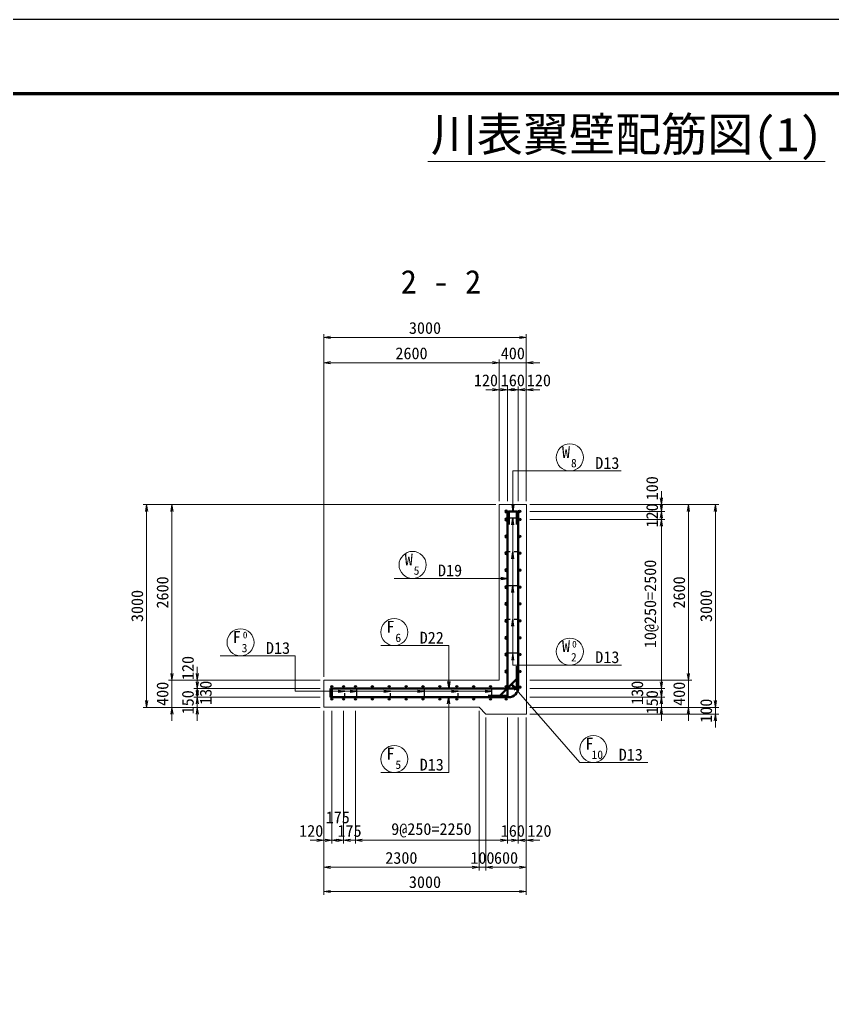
# Model space of a CAD drawing. Header units: millimetres. Extents: x 222124 to 348274, y -62968 to -33268.
# Drawn here: x 234162 to 246200, y -47654 to -33268 of the extents above; entities that cross this region are included whole.
import ezdxf
from ezdxf.enums import TextEntityAlignment as Align

# ---------------------------------------------------------------- set-up
doc = ezdxf.new("R2010")
doc.units = ezdxf.units.MM
doc.header["$LTSCALE"] = 50
doc.header["$PDSIZE"] = 300
doc.linetypes.add('SXF_跳び破線', pattern=[12, 6, -6])
doc.layers.get('Defpoints').update_dxf_attribs({"color": 191})
for name, color, linetype, lineweight in [('D-BGD', 7, 'Continuous', 13), ('D-STR', 1, 'Continuous', 50), ('D-STR-DIM', 7, 'Continuous', 13), ('D-STR-HTXT', 7, 'Continuous', 13), ('D-STR-STR2 @ 1', 7, 'Continuous', 25), ('D-STR-STR3', 1, 'Continuous', 25), ('D-STR-STR5', 7, 'Continuous', 25), ('D-STR-TXT', 7, 'Continuous', 13), ('D-TTL', 2, 'Continuous', 140), ('D-TTL-LINE', 7, 'Continuous', 13), ('D-TTL-TXT', 7, 'Continuous', 13)]:
    doc.layers.add(name, color=color, linetype=linetype, lineweight=lineweight)
doc.styles.add('MS ゴシック', font='MS Gothic.ttf')
doc.styles.add('YOKO_GOTHIC', font='MS Gothic.ttf')
doc.dimstyles.new('S50', dxfattribs={"dimscale": 50, "dimtxt": 3.5, "dimasz": 2, "dimexe": 1, "dimexo": 1, "dimgap": 1, "dimtad": 1, "dimdec": 0, "dimzin": 1, "dimdsep": 46, "dimtxsty": 'YOKO_GOTHIC', "dimblk": 'OPEN', "dimcen": 0, "dimclrd": 256, "dimclre": 256, "dimclrt": 256, "dimaunit": 1, "dimadec": 3, "dimazin": 0, "dimtfac": 1, "dimtdec": 0, "dimtix": 1, "dimtmove": 2, "dimatfit": 3, "dimldrblk": 'OPEN', "dimfxl": 1, "dimlwd": -1, "dimlwe": -1, "dimarcsym": 0})

# ---------------------------------------------------------------- blocks, each defined once
blk = doc.blocks.new('a')
at = {"layer": 'D-STR-STR3'}
for radius in [20, 10]:
    blk.add_circle((0, 0), radius, dxfattribs=at)
blk = doc.blocks.new('_Open')
at = {"color": 0, "linetype": 'ByBlock', "lineweight": -2}
for p, q in [((-1, 0.17), (0, 0)), ((-1, -0.17), (0, 0)), ((0, 0), (-1, 0))]:
    blk.add_line(p, q, dxfattribs=at)
blk = doc.blocks.new('*D1874')
at = {"layer": 'D-STR-DIM', "transparency": 16777216}
for p, q in [((241166, -38348), (241066, -38348)), ((241266, -40398), (241266, -38298)), ((241666, -38348), (241266, -38348)), ((241666, -40398), (241666, -38298)), ((241766, -38348), (241866, -38348))]:
    blk.add_line(p, q, dxfattribs=at)
at = {"layer": 'Defpoints', "color": 0, "transparency": 16777216}
for p in [(241266, -38348), (241266, -40448), (241666, -40448)]:
    blk.add_point(p, dxfattribs=at)
at = {"layer": 'D-STR-DIM', "transparency": 16777216, "xscale": 100, "yscale": 100, "zscale": 100}
blk.add_blockref('_Open', (241266, -38348), dxfattribs=at)
at = {"layer": 'D-STR-DIM', "transparency": 16777216, "xscale": 100, "yscale": 100, "zscale": 100, "rotation": 180}
blk.add_blockref('_Open', (241666, -38348), dxfattribs=at)
at = {"layer": 'D-STR-DIM', "transparency": 16777216, "insert": (241466, -38210), "char_height": 175, "attachment_point": 5, "style": 'YOKO_GOTHIC'}
blk.add_mtext('400', dxfattribs=at)
blk = doc.blocks.new('*D1875')
at = {"layer": 'D-STR-DIM', "ltscale": 1500, "transparency": 16777216}
for p, q in [((238666, -42998), (238666, -37923)), ((241566, -37973), (238766, -37973)), ((241666, -40398), (241666, -37923))]:
    blk.add_line(p, q, dxfattribs=at)
at = {"layer": 'Defpoints', "color": 0, "ltscale": 1500, "transparency": 16777216}
for p in [(238666, -37973), (241666, -40448), (238666, -43048)]:
    blk.add_point(p, dxfattribs=at)
at = {"layer": 'D-STR-DIM', "ltscale": 1500, "transparency": 16777216, "xscale": 100, "yscale": 100, "zscale": 100, "rotation": 180}
blk.add_blockref('_Open', (238666, -37973), dxfattribs=at)
at = {"layer": 'D-STR-DIM', "ltscale": 1500, "transparency": 16777216, "xscale": 100, "yscale": 100, "zscale": 100}
blk.add_blockref('_Open', (241666, -37973), dxfattribs=at)
at = {"layer": 'D-STR-DIM', "ltscale": 1500, "transparency": 16777216, "insert": (240166, -37835), "char_height": 175, "attachment_point": 5, "style": 'YOKO_GOTHIC'}
blk.add_mtext('3000', dxfattribs=at)
blk = doc.blocks.new('*D1876')
at = {"layer": 'D-STR-DIM', "transparency": 16777216}
for p, q in [((238666, -42998), (238666, -38298)), ((241166, -38348), (238766, -38348)), ((241266, -40398), (241266, -38298))]:
    blk.add_line(p, q, dxfattribs=at)
at = {"layer": 'Defpoints', "color": 0, "transparency": 16777216}
for p in [(238666, -38348), (241266, -40448), (238666, -43048)]:
    blk.add_point(p, dxfattribs=at)
at = {"layer": 'D-STR-DIM', "transparency": 16777216, "xscale": 100, "yscale": 100, "zscale": 100, "rotation": 180}
blk.add_blockref('_Open', (238666, -38348), dxfattribs=at)
at = {"layer": 'D-STR-DIM', "transparency": 16777216, "xscale": 100, "yscale": 100, "zscale": 100}
blk.add_blockref('_Open', (241266, -38348), dxfattribs=at)
at = {"layer": 'D-STR-DIM', "transparency": 16777216, "insert": (239966, -38210), "char_height": 175, "attachment_point": 5, "style": 'YOKO_GOTHIC'}
blk.add_mtext('2600', dxfattribs=at)
blk = doc.blocks.new('*D1877')
at = {"layer": 'D-STR-DIM', "transparency": 16777216}
for p, q in [((241216, -40448), (235994, -40448)), ((236044, -43348), (236044, -40548)), ((238516, -43448), (235994, -43448))]:
    blk.add_line(p, q, dxfattribs=at)
at = {"layer": 'Defpoints', "color": 0, "transparency": 16777216}
for p in [(236044, -40448), (241266, -40448), (238566, -43448)]:
    blk.add_point(p, dxfattribs=at)
at = {"layer": 'D-STR-DIM', "transparency": 16777216, "xscale": 100, "yscale": 100, "zscale": 100}
for p, rotation in [((236044, -40448), 90), ((236044, -43448), 270)]:
    blk.add_blockref('_Open', p, dxfattribs=dict(at, rotation=rotation))
at = {"layer": 'D-STR-DIM', "transparency": 16777216, "insert": (235906, -41948), "char_height": 175, "attachment_point": 5, "rotation": 90, "style": 'YOKO_GOTHIC'}
blk.add_mtext('3000', dxfattribs=at)
blk = doc.blocks.new('*D1878')
at = {"layer": 'D-STR-DIM', "transparency": 16777216}
for p, q in [((236419, -42948), (236419, -42848)), ((238616, -43048), (236369, -43048)), ((236419, -43448), (236419, -43048)), ((238516, -43448), (236369, -43448)), ((236419, -43548), (236419, -43648))]:
    blk.add_line(p, q, dxfattribs=at)
at = {"layer": 'Defpoints', "color": 0, "transparency": 16777216}
for p in [(236419, -43048), (238666, -43048), (238566, -43448)]:
    blk.add_point(p, dxfattribs=at)
at = {"layer": 'D-STR-DIM', "transparency": 16777216, "xscale": 100, "yscale": 100, "zscale": 100}
for p, rotation in [((236419, -43048), 270), ((236419, -43448), 90)]:
    blk.add_blockref('_Open', p, dxfattribs=dict(at, rotation=rotation))
at = {"layer": 'D-STR-DIM', "transparency": 16777216, "insert": (236281, -43248), "char_height": 175, "attachment_point": 5, "rotation": 90, "style": 'YOKO_GOTHIC'}
blk.add_mtext('400', dxfattribs=at)
blk = doc.blocks.new('*D1879')
at = {"layer": 'D-STR-DIM', "transparency": 16777216}
for p, q in [((241216, -40448), (236369, -40448)), ((236419, -42948), (236419, -40548)), ((238616, -43048), (236369, -43048))]:
    blk.add_line(p, q, dxfattribs=at)
at = {"layer": 'Defpoints', "color": 0, "transparency": 16777216}
for p in [(236419, -40448), (241266, -40448), (238666, -43048)]:
    blk.add_point(p, dxfattribs=at)
at = {"layer": 'D-STR-DIM', "transparency": 16777216, "xscale": 100, "yscale": 100, "zscale": 100}
for p, rotation in [((236419, -40448), 90), ((236419, -43048), 270)]:
    blk.add_blockref('_Open', p, dxfattribs=dict(at, rotation=rotation))
at = {"layer": 'D-STR-DIM', "transparency": 16777216, "insert": (236281, -41748), "char_height": 175, "attachment_point": 5, "rotation": 90, "style": 'YOKO_GOTHIC'}
blk.add_mtext('2600', dxfattribs=at)
blk = doc.blocks.new('*D1880')
at = {"layer": 'D-STR-DIM', "transparency": 16777216}
for p, q in [((241066, -43598), (241066, -45864)), ((241666, -43698), (241666, -45864)), ((241566, -45814), (241166, -45814))]:
    blk.add_line(p, q, dxfattribs=at)
at = {"layer": 'Defpoints', "color": 0, "transparency": 16777216}
for p in [(241066, -43548), (241666, -43648), (241066, -45814)]:
    blk.add_point(p, dxfattribs=at)
at = {"layer": 'D-STR-DIM', "transparency": 16777216, "xscale": 100, "yscale": 100, "zscale": 100, "rotation": 180}
blk.add_blockref('_Open', (241066, -45814), dxfattribs=at)
at = {"layer": 'D-STR-DIM', "transparency": 16777216, "xscale": 100, "yscale": 100, "zscale": 100}
blk.add_blockref('_Open', (241666, -45814), dxfattribs=at)
at = {"layer": 'D-STR-DIM', "transparency": 16777216, "insert": (241366, -45677), "char_height": 175, "attachment_point": 5, "style": 'YOKO_GOTHIC'}
blk.add_mtext('600', dxfattribs=at)
blk = doc.blocks.new('*D1881')
at = {"layer": 'D-STR-DIM', "transparency": 16777216}
for p, q in [((240966, -43498), (240966, -45864)), ((241066, -43598), (241066, -45864)), ((240866, -45814), (240766, -45814)), ((241066, -45814), (240966, -45814)), ((241166, -45814), (241266, -45814))]:
    blk.add_line(p, q, dxfattribs=at)
at = {"layer": 'Defpoints', "color": 0, "transparency": 16777216}
for p in [(240966, -43448), (241066, -43548), (240966, -45814)]:
    blk.add_point(p, dxfattribs=at)
at = {"layer": 'D-STR-DIM', "transparency": 16777216, "xscale": 100, "yscale": 100, "zscale": 100}
blk.add_blockref('_Open', (240966, -45814), dxfattribs=at)
at = {"layer": 'D-STR-DIM', "transparency": 16777216, "xscale": 100, "yscale": 100, "zscale": 100, "rotation": 180}
blk.add_blockref('_Open', (241066, -45814), dxfattribs=at)
at = {"layer": 'D-STR-DIM', "transparency": 16777216, "insert": (241016, -45677), "char_height": 175, "attachment_point": 5, "style": 'YOKO_GOTHIC'}
blk.add_mtext('100', dxfattribs=at)
blk = doc.blocks.new('*D1882')
at = {"layer": 'D-STR-DIM', "transparency": 16777216}
for p, q in [((238666, -43498), (238666, -46223)), ((241666, -43598), (241666, -46223)), ((241566, -46173), (238766, -46173))]:
    blk.add_line(p, q, dxfattribs=at)
at = {"layer": 'Defpoints', "color": 0, "transparency": 16777216}
for p in [(238666, -43448), (241666, -43548), (238666, -46173)]:
    blk.add_point(p, dxfattribs=at)
at = {"layer": 'D-STR-DIM', "transparency": 16777216, "xscale": 100, "yscale": 100, "zscale": 100, "rotation": 180}
blk.add_blockref('_Open', (238666, -46173), dxfattribs=at)
at = {"layer": 'D-STR-DIM', "transparency": 16777216, "xscale": 100, "yscale": 100, "zscale": 100}
blk.add_blockref('_Open', (241666, -46173), dxfattribs=at)
at = {"layer": 'D-STR-DIM', "transparency": 16777216, "insert": (240166, -46035), "char_height": 175, "attachment_point": 5, "style": 'YOKO_GOTHIC'}
blk.add_mtext('3000', dxfattribs=at)
blk = doc.blocks.new('*D1883')
at = {"layer": 'D-STR-DIM', "transparency": 16777216}
for p, q in [((238666, -43498), (238666, -45864)), ((240966, -43498), (240966, -45864)), ((240866, -45814), (238766, -45814))]:
    blk.add_line(p, q, dxfattribs=at)
at = {"layer": 'Defpoints', "color": 0, "transparency": 16777216}
for p in [(238666, -43448), (240966, -43448), (238666, -45814)]:
    blk.add_point(p, dxfattribs=at)
at = {"layer": 'D-STR-DIM', "transparency": 16777216, "xscale": 100, "yscale": 100, "zscale": 100, "rotation": 180}
blk.add_blockref('_Open', (238666, -45814), dxfattribs=at)
at = {"layer": 'D-STR-DIM', "transparency": 16777216, "xscale": 100, "yscale": 100, "zscale": 100}
blk.add_blockref('_Open', (240966, -45814), dxfattribs=at)
at = {"layer": 'D-STR-DIM', "transparency": 16777216, "insert": (239816, -45677), "char_height": 175, "attachment_point": 5, "style": 'YOKO_GOTHIC'}
blk.add_mtext('2300', dxfattribs=at)
blk = doc.blocks.new('*D1884')
at = {"layer": 'D-STR-DIM', "transparency": 16777216}
for p, q in [((241716, -40448), (244516, -40448)), ((244466, -40548), (244466, -43348)), ((241716, -43448), (244516, -43448))]:
    blk.add_line(p, q, dxfattribs=at)
at = {"layer": 'Defpoints', "color": 0, "transparency": 16777216}
for p in [(241666, -40448), (241666, -43448), (244466, -43448)]:
    blk.add_point(p, dxfattribs=at)
at = {"layer": 'D-STR-DIM', "transparency": 16777216, "xscale": 100, "yscale": 100, "zscale": 100}
for p, rotation in [((244466, -40448), 90), ((244466, -43448), 270)]:
    blk.add_blockref('_Open', p, dxfattribs=dict(at, rotation=rotation))
at = {"layer": 'D-STR-DIM', "transparency": 16777216, "insert": (244329, -41948), "char_height": 175, "attachment_point": 5, "rotation": 90, "style": 'YOKO_GOTHIC'}
blk.add_mtext('3000', dxfattribs=at)
blk = doc.blocks.new('*D1885')
at = {"layer": 'D-STR-DIM', "transparency": 16777216}
for p, q in [((241716, -40448), (244116, -40448)), ((244066, -40548), (244066, -42948)), ((241716, -43048), (244116, -43048))]:
    blk.add_line(p, q, dxfattribs=at)
at = {"layer": 'Defpoints', "color": 0, "transparency": 16777216}
for p in [(241666, -40448), (241666, -43048), (244066, -43048)]:
    blk.add_point(p, dxfattribs=at)
at = {"layer": 'D-STR-DIM', "transparency": 16777216, "xscale": 100, "yscale": 100, "zscale": 100}
for p, rotation in [((244066, -40448), 90), ((244066, -43048), 270)]:
    blk.add_blockref('_Open', p, dxfattribs=dict(at, rotation=rotation))
at = {"layer": 'D-STR-DIM', "transparency": 16777216, "insert": (243929, -41748), "char_height": 175, "attachment_point": 5, "rotation": 90, "style": 'YOKO_GOTHIC'}
blk.add_mtext('2600', dxfattribs=at)
blk = doc.blocks.new('*D1886')
at = {"layer": 'D-STR-DIM', "transparency": 16777216}
for p, q in [((244066, -42948), (244066, -42848)), ((241716, -43048), (244116, -43048)), ((244066, -43048), (244066, -43448)), ((241716, -43448), (244116, -43448)), ((244066, -43548), (244066, -43648))]:
    blk.add_line(p, q, dxfattribs=at)
at = {"layer": 'Defpoints', "color": 0, "transparency": 16777216}
for p in [(241666, -43048), (241666, -43448), (244066, -43448)]:
    blk.add_point(p, dxfattribs=at)
at = {"layer": 'D-STR-DIM', "transparency": 16777216, "xscale": 100, "yscale": 100, "zscale": 100}
for p, rotation in [((244066, -43048), 270), ((244066, -43448), 90)]:
    blk.add_blockref('_Open', p, dxfattribs=dict(at, rotation=rotation))
at = {"layer": 'D-STR-DIM', "transparency": 16777216, "insert": (243929, -43248), "char_height": 175, "attachment_point": 5, "rotation": 90, "style": 'YOKO_GOTHIC'}
blk.add_mtext('400', dxfattribs=at)
blk = doc.blocks.new('*D1887')
at = {"layer": 'D-STR-DIM', "transparency": 16777216}
for p, q in [((243666, -40348), (243666, -40248)), ((241716, -40448), (243716, -40448)), ((241716, -40548), (243716, -40548)), ((243666, -40548), (243666, -40448)), ((243666, -40648), (243666, -40748))]:
    blk.add_line(p, q, dxfattribs=at)
at = {"layer": 'Defpoints', "color": 0, "transparency": 16777216}
for p in [(241666, -40448), (241666, -40548), (243666, -40448)]:
    blk.add_point(p, dxfattribs=at)
at = {"layer": 'D-STR-DIM', "transparency": 16777216, "xscale": 100, "yscale": 100, "zscale": 100}
for p, rotation in [((243666, -40448), 270), ((243666, -40548), 90)]:
    blk.add_blockref('_Open', p, dxfattribs=dict(at, rotation=rotation))
at = {"layer": 'D-STR-DIM', "transparency": 16777216, "insert": (243529, -40206), "char_height": 175, "attachment_point": 5, "rotation": 90, "style": 'YOKO_GOTHIC'}
blk.add_mtext('100', dxfattribs=at)
blk = doc.blocks.new('*D1888')
at = {"layer": 'D-STR-DIM', "transparency": 16777216}
for p, q in [((241716, -40668), (243716, -40668)), ((243666, -40768), (243666, -43068)), ((241716, -43168), (243716, -43168))]:
    blk.add_line(p, q, dxfattribs=at)
at = {"layer": 'Defpoints', "color": 0, "transparency": 16777216}
for p in [(241666, -40668), (241666, -43168), (243666, -43168)]:
    blk.add_point(p, dxfattribs=at)
at = {"layer": 'D-STR-DIM', "transparency": 16777216, "xscale": 100, "yscale": 100, "zscale": 100}
for p, rotation in [((243666, -40668), 90), ((243666, -43168), 270)]:
    blk.add_blockref('_Open', p, dxfattribs=dict(at, rotation=rotation))
at = {"layer": 'D-STR-DIM', "transparency": 16777216, "insert": (243519, -41918), "char_height": 175, "attachment_point": 5, "rotation": 90, "style": 'YOKO_GOTHIC'}
blk.add_mtext('10@250=2500', dxfattribs=at)
blk = doc.blocks.new('*D1889')
at = {"layer": 'D-STR-DIM', "transparency": 16777216}
for p, q in [((243666, -43068), (243666, -42968)), ((241716, -43168), (243716, -43168)), ((241716, -43298), (243716, -43298)), ((243666, -43168), (243666, -43298)), ((243666, -43398), (243666, -43498))]:
    blk.add_line(p, q, dxfattribs=at)
at = {"layer": 'Defpoints', "color": 0, "transparency": 16777216}
for p in [(241666, -43168), (241666, -43298), (243666, -43298)]:
    blk.add_point(p, dxfattribs=at)
at = {"layer": 'D-STR-DIM', "transparency": 16777216, "xscale": 100, "yscale": 100, "zscale": 100}
for p, rotation in [((243666, -43168), 270), ((243666, -43298), 90)]:
    blk.add_blockref('_Open', p, dxfattribs=dict(at, rotation=rotation))
at = {"layer": 'D-STR-DIM', "transparency": 16777216, "insert": (243309, -43233), "char_height": 175, "attachment_point": 5, "rotation": 90, "style": 'YOKO_GOTHIC'}
blk.add_mtext('130', dxfattribs=at)
blk = doc.blocks.new('*D1890')
at = {"layer": 'D-STR-DIM', "transparency": 16777216}
for p, q in [((243666, -43198), (243666, -43098)), ((241716, -43298), (243716, -43298)), ((243666, -43298), (243666, -43448)), ((241716, -43448), (243716, -43448)), ((243666, -43548), (243666, -43648))]:
    blk.add_line(p, q, dxfattribs=at)
at = {"layer": 'Defpoints', "color": 0, "transparency": 16777216}
for p in [(241666, -43298), (241666, -43448), (243666, -43448)]:
    blk.add_point(p, dxfattribs=at)
at = {"layer": 'D-STR-DIM', "transparency": 16777216, "xscale": 100, "yscale": 100, "zscale": 100}
for p, rotation in [((243666, -43298), 270), ((243666, -43448), 90)]:
    blk.add_blockref('_Open', p, dxfattribs=dict(at, rotation=rotation))
at = {"layer": 'D-STR-DIM', "transparency": 16777216, "insert": (243529, -43373), "char_height": 175, "attachment_point": 5, "rotation": 90, "style": 'YOKO_GOTHIC'}
blk.add_mtext('150', dxfattribs=at)
blk = doc.blocks.new('*D1891')
at = {"layer": 'D-STR-DIM', "transparency": 16777216}
for p, q in [((243666, -40448), (243666, -40348)), ((241716, -40548), (243716, -40548)), ((243666, -40668), (243666, -40548)), ((241716, -40668), (243716, -40668)), ((243666, -40768), (243666, -40868))]:
    blk.add_line(p, q, dxfattribs=at)
at = {"layer": 'Defpoints', "color": 0, "transparency": 16777216}
for p in [(241666, -40548), (243666, -40548), (241666, -40668)]:
    blk.add_point(p, dxfattribs=at)
at = {"layer": 'D-STR-DIM', "transparency": 16777216, "xscale": 100, "yscale": 100, "zscale": 100}
for p, rotation in [((243666, -40548), 270), ((243666, -40668), 90)]:
    blk.add_blockref('_Open', p, dxfattribs=dict(at, rotation=rotation))
at = {"layer": 'D-STR-DIM', "transparency": 16777216, "insert": (243529, -40608), "char_height": 175, "attachment_point": 5, "rotation": 90, "style": 'YOKO_GOTHIC'}
blk.add_mtext('120', dxfattribs=at)
blk = doc.blocks.new('*D1892')
at = {"layer": 'D-STR-DIM', "transparency": 16777216}
for p, q in [((244466, -43348), (244466, -43248)), ((241716, -43448), (244516, -43448)), ((241716, -43548), (244516, -43548)), ((244466, -43548), (244466, -43448)), ((244466, -43648), (244466, -43748))]:
    blk.add_line(p, q, dxfattribs=at)
at = {"layer": 'Defpoints', "color": 0, "transparency": 16777216}
for p in [(241666, -43448), (241666, -43548), (244466, -43448)]:
    blk.add_point(p, dxfattribs=at)
at = {"layer": 'D-STR-DIM', "transparency": 16777216, "xscale": 100, "yscale": 100, "zscale": 100}
for p, rotation in [((244466, -43448), 270), ((244466, -43548), 90)]:
    blk.add_blockref('_Open', p, dxfattribs=dict(at, rotation=rotation))
at = {"layer": 'D-STR-DIM', "transparency": 16777216, "insert": (244329, -43498), "char_height": 175, "attachment_point": 5, "rotation": 90, "style": 'YOKO_GOTHIC'}
blk.add_mtext('100', dxfattribs=at)
blk = doc.blocks.new('*D1893')
at = {"layer": 'D-STR-DIM', "transparency": 16777216}
for p, q in [((239136, -43498), (239136, -45464)), ((241386, -43598), (241386, -45464)), ((239236, -45414), (241286, -45414))]:
    blk.add_line(p, q, dxfattribs=at)
at = {"layer": 'Defpoints', "color": 0, "transparency": 16777216}
for p in [(239136, -43448), (241386, -43548), (241386, -45414)]:
    blk.add_point(p, dxfattribs=at)
at = {"layer": 'D-STR-DIM', "transparency": 16777216, "xscale": 100, "yscale": 100, "zscale": 100, "rotation": 180}
blk.add_blockref('_Open', (239136, -45414), dxfattribs=at)
at = {"layer": 'D-STR-DIM', "transparency": 16777216, "xscale": 100, "yscale": 100, "zscale": 100}
blk.add_blockref('_Open', (241386, -45414), dxfattribs=at)
at = {"layer": 'D-STR-DIM', "transparency": 16777216, "insert": (240261, -45268), "char_height": 175, "attachment_point": 5, "style": 'YOKO_GOTHIC'}
blk.add_mtext('9@250=2250', dxfattribs=at)
blk = doc.blocks.new('*D1894')
at = {"layer": 'D-STR-DIM', "transparency": 16777216}
for p, q in [((238666, -43498), (238666, -45464)), ((238786, -43498), (238786, -45464)), ((238566, -45414), (238466, -45414)), ((238666, -45414), (238786, -45414)), ((238886, -45414), (238986, -45414))]:
    blk.add_line(p, q, dxfattribs=at)
at = {"layer": 'Defpoints', "color": 0, "transparency": 16777216}
for p in [(238666, -43448), (238786, -43448), (238786, -45414)]:
    blk.add_point(p, dxfattribs=at)
at = {"layer": 'D-STR-DIM', "transparency": 16777216, "xscale": 100, "yscale": 100, "zscale": 100}
blk.add_blockref('_Open', (238666, -45414), dxfattribs=at)
at = {"layer": 'D-STR-DIM', "transparency": 16777216, "xscale": 100, "yscale": 100, "zscale": 100, "rotation": 180}
blk.add_blockref('_Open', (238786, -45414), dxfattribs=at)
at = {"layer": 'D-STR-DIM', "transparency": 16777216, "insert": (238481, -45277), "char_height": 175, "attachment_point": 5, "style": 'YOKO_GOTHIC'}
blk.add_mtext('120', dxfattribs=at)
blk = doc.blocks.new('*D1895')
at = {"layer": 'D-STR-DIM', "transparency": 16777216}
for p, q in [((241546, -43598), (241546, -45464)), ((241666, -43598), (241666, -45464)), ((241446, -45414), (241346, -45414)), ((241666, -45414), (241546, -45414)), ((241766, -45414), (241866, -45414))]:
    blk.add_line(p, q, dxfattribs=at)
at = {"layer": 'Defpoints', "color": 0, "transparency": 16777216}
for p in [(241546, -43548), (241666, -43548), (241546, -45414)]:
    blk.add_point(p, dxfattribs=at)
at = {"layer": 'D-STR-DIM', "transparency": 16777216, "xscale": 100, "yscale": 100, "zscale": 100}
blk.add_blockref('_Open', (241546, -45414), dxfattribs=at)
at = {"layer": 'D-STR-DIM', "transparency": 16777216, "xscale": 100, "yscale": 100, "zscale": 100, "rotation": 180}
blk.add_blockref('_Open', (241666, -45414), dxfattribs=at)
at = {"layer": 'D-STR-DIM', "transparency": 16777216, "insert": (241860, -45277), "char_height": 175, "attachment_point": 5, "style": 'YOKO_GOTHIC'}
blk.add_mtext('120', dxfattribs=at)
blk = doc.blocks.new('*D1822')
at = {"layer": 'D-STR-DIM', "transparency": 16777216}
for p, q in [((241386, -43598), (241386, -45464)), ((241546, -43598), (241546, -45464)), ((241286, -45414), (241186, -45414)), ((241546, -45414), (241386, -45414)), ((241646, -45414), (241746, -45414))]:
    blk.add_line(p, q, dxfattribs=at)
at = {"layer": 'Defpoints', "color": 0, "transparency": 16777216}
for p in [(241386, -43548), (241546, -43548), (241386, -45414)]:
    blk.add_point(p, dxfattribs=at)
at = {"layer": 'D-STR-DIM', "transparency": 16777216, "xscale": 100, "yscale": 100, "zscale": 100}
blk.add_blockref('_Open', (241386, -45414), dxfattribs=at)
at = {"layer": 'D-STR-DIM', "transparency": 16777216, "xscale": 100, "yscale": 100, "zscale": 100, "rotation": 180}
blk.add_blockref('_Open', (241546, -45414), dxfattribs=at)
at = {"layer": 'D-STR-DIM', "transparency": 16777216, "insert": (241466, -45277), "char_height": 175, "attachment_point": 5, "style": 'YOKO_GOTHIC'}
blk.add_mtext('160', dxfattribs=at)
blk = doc.blocks.new('*D1823')
at = {"layer": 'D-STR-DIM', "transparency": 16777216}
for p, q in [((236794, -43198), (236794, -43098)), ((238616, -43298), (236744, -43298)), ((236794, -43448), (236794, -43298)), ((238616, -43448), (236744, -43448)), ((236794, -43548), (236794, -43648))]:
    blk.add_line(p, q, dxfattribs=at)
at = {"layer": 'Defpoints', "color": 0, "transparency": 16777216}
for p in [(236794, -43298), (238666, -43298), (238666, -43448)]:
    blk.add_point(p, dxfattribs=at)
at = {"layer": 'D-STR-DIM', "transparency": 16777216, "xscale": 100, "yscale": 100, "zscale": 100}
for p, rotation in [((236794, -43298), 270), ((236794, -43448), 90)]:
    blk.add_blockref('_Open', p, dxfattribs=dict(at, rotation=rotation))
at = {"layer": 'D-STR-DIM', "transparency": 16777216, "insert": (236656, -43373), "char_height": 175, "attachment_point": 5, "rotation": 90, "style": 'YOKO_GOTHIC'}
blk.add_mtext('150', dxfattribs=at)
blk = doc.blocks.new('*D1824')
at = {"layer": 'D-STR-DIM', "transparency": 16777216}
for p, q in [((236794, -43068), (236794, -42968)), ((238616, -43168), (236744, -43168)), ((238616, -43298), (236744, -43298)), ((236794, -43298), (236794, -43168)), ((236794, -43398), (236794, -43498))]:
    blk.add_line(p, q, dxfattribs=at)
at = {"layer": 'Defpoints', "color": 0, "transparency": 16777216}
for p in [(236794, -43168), (238666, -43168), (238666, -43298)]:
    blk.add_point(p, dxfattribs=at)
at = {"layer": 'D-STR-DIM', "transparency": 16777216, "xscale": 100, "yscale": 100, "zscale": 100}
for p, rotation in [((236794, -43168), 270), ((236794, -43298), 90)]:
    blk.add_blockref('_Open', p, dxfattribs=dict(at, rotation=rotation))
at = {"layer": 'D-STR-DIM', "transparency": 16777216, "insert": (236921, -43233), "char_height": 175, "attachment_point": 5, "rotation": 90, "style": 'YOKO_GOTHIC'}
blk.add_mtext('130', dxfattribs=at)
blk = doc.blocks.new('*D1825')
at = {"layer": 'D-STR-DIM', "transparency": 16777216}
for p, q in [((236794, -42948), (236794, -42848)), ((238616, -43048), (236744, -43048)), ((236794, -43168), (236794, -43048)), ((238616, -43168), (236744, -43168)), ((236794, -43268), (236794, -43368))]:
    blk.add_line(p, q, dxfattribs=at)
at = {"layer": 'Defpoints', "color": 0, "transparency": 16777216}
for p in [(236794, -43048), (238666, -43048), (238666, -43168)]:
    blk.add_point(p, dxfattribs=at)
at = {"layer": 'D-STR-DIM', "transparency": 16777216, "xscale": 100, "yscale": 100, "zscale": 100}
for p, rotation in [((236794, -43048), 270), ((236794, -43168), 90)]:
    blk.add_blockref('_Open', p, dxfattribs=dict(at, rotation=rotation))
at = {"layer": 'D-STR-DIM', "transparency": 16777216, "insert": (236656, -42866), "char_height": 175, "attachment_point": 5, "rotation": 90, "style": 'YOKO_GOTHIC'}
blk.add_mtext('120', dxfattribs=at)
blk = doc.blocks.new('*D1826')
at = {"layer": 'D-STR-DIM', "transparency": 16777216}
for p, q in [((241546, -40398), (241546, -38698)), ((241666, -40398), (241666, -38698)), ((241446, -38748), (241346, -38748)), ((241666, -38748), (241546, -38748)), ((241766, -38748), (241866, -38748))]:
    blk.add_line(p, q, dxfattribs=at)
at = {"layer": 'Defpoints', "color": 0, "transparency": 16777216}
for p in [(241546, -38748), (241546, -40448), (241666, -40448)]:
    blk.add_point(p, dxfattribs=at)
at = {"layer": 'D-STR-DIM', "transparency": 16777216, "xscale": 100, "yscale": 100, "zscale": 100}
blk.add_blockref('_Open', (241546, -38748), dxfattribs=at)
at = {"layer": 'D-STR-DIM', "transparency": 16777216, "xscale": 100, "yscale": 100, "zscale": 100, "rotation": 180}
blk.add_blockref('_Open', (241666, -38748), dxfattribs=at)
at = {"layer": 'D-STR-DIM', "transparency": 16777216, "insert": (241852, -38610), "char_height": 175, "attachment_point": 5, "style": 'YOKO_GOTHIC'}
blk.add_mtext('120', dxfattribs=at)
blk = doc.blocks.new('*D1827')
at = {"layer": 'D-STR-DIM', "transparency": 16777216}
for p, q in [((241386, -40398), (241386, -38698)), ((241546, -40398), (241546, -38698)), ((241286, -38748), (241186, -38748)), ((241546, -38748), (241386, -38748)), ((241646, -38748), (241746, -38748))]:
    blk.add_line(p, q, dxfattribs=at)
at = {"layer": 'Defpoints', "color": 0, "transparency": 16777216}
for p in [(241386, -38748), (241386, -40448), (241546, -40448)]:
    blk.add_point(p, dxfattribs=at)
at = {"layer": 'D-STR-DIM', "transparency": 16777216, "xscale": 100, "yscale": 100, "zscale": 100}
blk.add_blockref('_Open', (241386, -38748), dxfattribs=at)
at = {"layer": 'D-STR-DIM', "transparency": 16777216, "xscale": 100, "yscale": 100, "zscale": 100, "rotation": 180}
blk.add_blockref('_Open', (241546, -38748), dxfattribs=at)
at = {"layer": 'D-STR-DIM', "transparency": 16777216, "insert": (241466, -38610), "char_height": 175, "attachment_point": 5, "style": 'YOKO_GOTHIC'}
blk.add_mtext('160', dxfattribs=at)
blk = doc.blocks.new('*D1828')
at = {"layer": 'D-STR-DIM', "transparency": 16777216}
for p, q in [((241266, -40398), (241266, -38698)), ((241386, -40398), (241386, -38698)), ((241166, -38748), (241066, -38748)), ((241386, -38748), (241266, -38748)), ((241486, -38748), (241586, -38748))]:
    blk.add_line(p, q, dxfattribs=at)
at = {"layer": 'Defpoints', "color": 0, "transparency": 16777216}
for p in [(241266, -38748), (241266, -40448), (241386, -40448)]:
    blk.add_point(p, dxfattribs=at)
at = {"layer": 'D-STR-DIM', "transparency": 16777216, "xscale": 100, "yscale": 100, "zscale": 100}
blk.add_blockref('_Open', (241266, -38748), dxfattribs=at)
at = {"layer": 'D-STR-DIM', "transparency": 16777216, "xscale": 100, "yscale": 100, "zscale": 100, "rotation": 180}
blk.add_blockref('_Open', (241386, -38748), dxfattribs=at)
at = {"layer": 'D-STR-DIM', "transparency": 16777216, "insert": (241068, -38610), "char_height": 175, "attachment_point": 5, "style": 'YOKO_GOTHIC'}
blk.add_mtext('120', dxfattribs=at)
blk = doc.blocks.new('*D1560')
at = {"layer": 'D-STR-DIM', "transparency": 16777216}
for p, q in [((238961, -43498), (238961, -45464)), ((239136, -43498), (239136, -45464)), ((238861, -45414), (238761, -45414)), ((238961, -45414), (239136, -45414)), ((239236, -45414), (239336, -45414))]:
    blk.add_line(p, q, dxfattribs=at)
at = {"layer": 'Defpoints', "color": 0, "transparency": 16777216}
for p in [(238961, -43448), (239136, -43448), (239136, -45414)]:
    blk.add_point(p, dxfattribs=at)
at = {"layer": 'D-STR-DIM', "transparency": 16777216, "xscale": 100, "yscale": 100, "zscale": 100}
blk.add_blockref('_Open', (238961, -45414), dxfattribs=at)
at = {"layer": 'D-STR-DIM', "transparency": 16777216, "xscale": 100, "yscale": 100, "zscale": 100, "rotation": 180}
blk.add_blockref('_Open', (239136, -45414), dxfattribs=at)
at = {"layer": 'D-STR-DIM', "transparency": 16777216, "insert": (239049, -45277), "char_height": 175, "attachment_point": 5, "style": 'YOKO_GOTHIC'}
blk.add_mtext('175', dxfattribs=at)
blk = doc.blocks.new('*D1561')
at = {"layer": 'D-STR-DIM', "transparency": 16777216}
for p, q in [((238786, -43498), (238786, -45464)), ((238961, -43498), (238961, -45464)), ((238686, -45414), (238586, -45414)), ((238961, -45414), (238786, -45414)), ((239061, -45414), (239161, -45414))]:
    blk.add_line(p, q, dxfattribs=at)
at = {"layer": 'Defpoints', "color": 0, "transparency": 16777216}
for p in [(238786, -43448), (238961, -43448), (238786, -45414)]:
    blk.add_point(p, dxfattribs=at)
at = {"layer": 'D-STR-DIM', "transparency": 16777216, "xscale": 100, "yscale": 100, "zscale": 100}
blk.add_blockref('_Open', (238786, -45414), dxfattribs=at)
at = {"layer": 'D-STR-DIM', "transparency": 16777216, "xscale": 100, "yscale": 100, "zscale": 100, "rotation": 180}
blk.add_blockref('_Open', (238961, -45414), dxfattribs=at)
at = {"layer": 'D-STR-DIM', "transparency": 16777216, "insert": (238874, -45077), "char_height": 175, "attachment_point": 5, "style": 'YOKO_GOTHIC'}
blk.add_mtext('175', dxfattribs=at)

msp = doc.modelspace()

# ---------------------------------------------------------------- linework, layer by layer
at = {"layer": 'D-BGD'}
for p, q in [((241266.2, -40447.7), (241266.2, -43047.7)), ((241266.2, -40447.7), (241666.2, -40447.7)), ((241666.2, -40447.7), (241666.2, -43547.7)), ((238666.2, -43047.7), (238666.2, -43447.7)), ((241266.2, -43047.7), (238666.2, -43047.7)), ((240966.2, -43447.7), (238666.2, -43447.7)), ((240966.2, -43447.7), (241066.2, -43547.7)), ((241066.2, -43547.7), (241666.2, -43547.7))]:
    msp.add_line(p, q, dxfattribs=at)
at = {"layer": 'D-STR'}
for p, q in [((241386.2, -40547.7), (241386.2, -43297.7)), ((241526.2, -42837.7), (241526.2, -43167.7)), ((241256.2, -43297.7), (241546.2, -43007.7)), ((238766.2, -43297.7), (238766.2, -43167.7)), ((241546.2, -43167.7), (238786.2, -43167.7)), ((238786.2, -43297.7), (238786.2, -43167.7)), ((241386.2, -43277.7), (241101.2, -43277.7))]:
    msp.add_line(p, q, dxfattribs=at)
msp.add_lwpolyline([(238786.2, -43297.7), (241406.2, -43297.7, 0.4142136), (241546.2, -43157.7), (241546.2, -40547.7)], format="xyb", dxfattribs=at)
msp.add_lwpolyline([(241406.2, -40742.7), (241406.2, -40547.7), (241526.2, -40547.7), (241526.2, -40742.7)], dxfattribs=at)
at = {"layer": 'D-STR-HTXT'}
for p, q in [((243067.7, -39949.8), (241466.2, -39949.8)), ((241466.2, -40647.7), (241466.2, -42822.8)), ((240716.3, -41539.9), (239709.7, -41539.9)), ((239510.7, -42534.6), (240517.2, -42534.6)), ((237131.5, -42686.9), (238241.8, -42686.9)), ((238241.8, -43208.6), (238241.8, -42686.9)), ((243072.8, -42822.8), (241466.2, -42822.8)), ((241156.2, -43208.6), (238241.8, -43208.6)), ((242457.5, -44264.9), (243464.1, -44264.9)), ((239510.7, -44413.2), (240517.2, -44413.2))]:
    msp.add_line(p, q, dxfattribs=at)
for centre in [(242310, -39749.8), (239981.8, -41339.9), (239710.7, -42334.6), (237435.3, -42486.9), (242310, -42622.8), (242657.5, -44064.9), (239710.7, -44213.2)]:
    msp.add_circle(centre, 200, dxfattribs=at)
at = {"layer": 'D-STR-STR5'}
for p, q in [((241546.2, -40647.7), (241386.2, -40647.7)), ((241546.2, -41647.7), (241386.2, -41647.7)), ((241546.2, -42647.7), (241386.2, -42647.7)), ((239156.2, -43297.7), (239156.2, -43167.7)), ((240156.2, -43297.7), (240156.2, -43167.7)), ((241156.2, -43297.7), (241156.2, -43167.7))]:
    msp.add_line(p, q, dxfattribs=at)
at = {"layer": 'D-STR-STR5', "linetype": 'SXF_跳び破線', "ltscale": 0.2}
for p, q in [((241546.2, -41147.7), (241386.2, -41147.7)), ((241546.2, -42147.7), (241386.2, -42147.7)), ((238981.2, -43297.7), (238981.2, -43167.7)), ((239656.2, -43297.7), (239656.2, -43167.7)), ((240656.2, -43297.7), (240656.2, -43167.7))]:
    msp.add_line(p, q, dxfattribs=at)
at = {"layer": 'D-TTL'}
msp.add_lwpolyline([(223149.2, -34367.9), (223149.2, -61867.9), (263149.2, -61867.9), (263149.2, -34367.9)], close=True, dxfattribs=at)
at = {"layer": 'D-TTL-LINE'}
msp.add_line((240207.4, -35367.9), (246091.1, -35367.9), dxfattribs=at)
at = {"layer": 'Defpoints', "color": 1}
msp.add_lwpolyline([(222124.2, -33267.9), (222124.2, -62967.9), (264174.2, -62967.9), (264174.2, -33267.9)], close=True, dxfattribs=at)

# ---------------------------------------------------------------- block references
at = {"layer": 'D-STR-HTXT', "xscale": -100, "yscale": 100, "zscale": 100, "rotation": 270}
msp.add_blockref('_Open', (241466.2, -42647.7), dxfattribs=at)
at = {"layer": 'D-STR-STR2 @ 1', "xscale": -1}
for p in [(241366.2, -40547.7), (241366.2, -40667.7), (241366.2, -40917.7), (241366.2, -41167.7), (241366.2, -41417.7), (241366.2, -41667.7), (241366.2, -41917.7), (241366.2, -42167.7), (241366.2, -42417.7), (241366.2, -42667.7), (241366.2, -42917.7), (238786.2, -43147.7), (238961.2, -43147.7), (239136.2, -43147.7), (239386.2, -43147.7), (239636.2, -43147.7), (239886.2, -43147.7), (240136.2, -43147.7), (240386.2, -43147.7), (240636.2, -43147.7), (240886.2, -43147.7), (241136.2, -43147.7), (241366.2, -43147.7), (238786.2, -43317.7), (238961.2, -43317.7), (239136.2, -43317.7), (239386.2, -43317.7), (239636.2, -43317.7), (239886.2, -43317.7), (240136.2, -43317.7), (240386.2, -43317.7), (240636.2, -43317.7), (240886.2, -43317.7), (241136.2, -43317.7), (241366.2, -43317.7)]:
    msp.add_blockref('a', p, dxfattribs=at)
at = {"layer": 'D-STR-STR2 @ 1'}
for p in [(241566.2, -40547.7), (241566.2, -40667.7), (241566.2, -40917.7), (241566.2, -41167.7), (241566.2, -41417.7), (241566.2, -41667.7), (241566.2, -41917.7), (241566.2, -42167.7), (241566.2, -42417.7), (241566.2, -42667.7), (241566.2, -42917.7), (241566.2, -43147.7)]:
    msp.add_blockref('a', p, dxfattribs=at)

# ---------------------------------------------------------------- texts
at = {"layer": 'D-STR-TXT', "style": 'YOKO_GOTHIC'}
for s, height, p in [('2 - 2', 350, (240402.3, -37325.1)), ('W', 175, (242253.7, -39758.1)), ('8', 125, (242369.4, -39895.9)), ('W', 175, (239925.5, -41348.2)), ('5', 125, (240041.2, -41486)), ('F', 175, (239654.4, -42342.9)), ('F', 175, (237379, -42495.2)), ('0', 100, (237503.4, -42426.7)), ('6', 125, (239770.1, -42480.8)), ('3', 125, (237494.7, -42633)), ('W', 175, (242253.7, -42631.1)), ('0', 100, (242378.1, -42562.6)), ('2', 125, (242369.4, -42768.9)), ('F', 175, (242601.2, -44073.2)), ('F', 175, (239654.4, -44221.5)), ('10', 125, (242716.9, -44211)), ('5', 125, (239770.1, -44359.3))]:
    msp.add_text(s, height=height, dxfattribs=at).set_placement(p, align=Align.CENTER)
for s, p in [('D13', (242686.5, -39919.8)), ('D19', (240358.3, -41509.9)), ('D22', (240087.2, -42504.6)), ('D13', (237811.8, -42656.9)), ('D13', (242686.5, -42792.8)), ('D13', (243034, -44234.9)), ('D13', (240087.2, -44383.2))]:
    msp.add_text(s, height=175, dxfattribs=at).set_placement(p)
at = {"layer": 'D-TTL-TXT', "style": 'MS ゴシック'}
msp.add_text('川表翼壁配筋図(1)', height=500, dxfattribs=at).set_placement((243149.2, -35367.9), align=Align.BOTTOM_CENTER)

# ---------------------------------------------------------------- dimensions: what is measured, and where the dimension line sits
at = {"layer": 'D-STR-DIM', "ltscale": 1500}
dim = msp.add_linear_dim(base=(238666.2, -37972.7), p1=(241666.2, -40447.7), p2=(238666.2, -43047.7), angle=180, dimstyle='S50', dxfattribs=at)
dim.commit()
dim.dimension.update_dxf_attribs({"geometry": '*D1875', "text_midpoint": (240166.2, -37835.2)})
at = {"layer": 'D-STR-DIM'}
for base, p1, p2, angle, picture, middle in [((238666.2, -38347.7), (241266.2, -40447.7), (238666.2, -43047.7), 180, '*D1876', (239966.2, -38210.2)), ((241266.2, -38347.7), (241666.2, -40447.7), (241266.2, -40447.7), 180, '*D1874', (241466.2, -38210.2)), ((241386.2, -38747.7), (241546.2, -40447.7), (241386.2, -40447.7), 180, '*D1827', (241466.2, -38610.2)), ((243666.2, -40547.7), (241666.2, -40667.7), (241666.2, -40547.7), 90, '*D1891', (243528.7, -40607.7)), ((236043.9, -40447.7), (238566.2, -43447.7), (241266.2, -40447.7), 90, '*D1877', (235906.4, -41947.7)), ((236418.9, -40447.7), (238666.2, -43047.7), (241266.2, -40447.7), 90, '*D1879', (236281.4, -41747.7)), ((244466.2, -43447.7), (241666.2, -40447.7), (241666.2, -43447.7), 90, '*D1884', (244328.7, -41947.7)), ((244066.2, -43047.7), (241666.2, -40447.7), (241666.2, -43047.7), 90, '*D1885', (243928.7, -41747.7)), ((236418.9, -43047.7), (238566.2, -43447.7), (238666.2, -43047.7), 90, '*D1878', (236281.4, -43247.7)), ((244066.2, -43447.7), (241666.2, -43047.7), (241666.2, -43447.7), 90, '*D1886', (243928.7, -43247.7)), ((236793.9, -43297.7), (238666.2, -43447.7), (238666.2, -43297.7), 90, '*D1823', (236656.4, -43372.7)), ((243666.2, -43447.7), (241666.2, -43297.7), (241666.2, -43447.7), 90, '*D1890', (243528.7, -43372.7)), ((244466.2, -43447.7), (241666.2, -43547.7), (241666.2, -43447.7), 90, '*D1892', (244328.7, -43497.7)), ((238666.2, -46172.7), (241666.2, -43547.7), (238666.2, -43447.7), 180, '*D1882', (240166.2, -46035.2)), ((238666.2, -45814.4), (240966.2, -43447.7), (238666.2, -43447.7), 180, '*D1883', (239816.2, -45676.9)), ((240966.2, -45814.4), (241066.2, -43547.7), (240966.2, -43447.7), 180, '*D1881', (241016.2, -45676.9)), ((241066.2, -45814.4), (241666.2, -43647.7), (241066.2, -43547.7), 180, '*D1880', (241366.2, -45676.9)), ((241386.2, -45414.4), (241546.2, -43547.7), (241386.2, -43547.7), 180, '*D1822', (241466.2, -45276.9))]:
    dim = msp.add_linear_dim(base=base, p1=p1, p2=p2, angle=angle, dimstyle='S50', dxfattribs=at)
    dim.commit()
    dim.dimension.update_dxf_attribs({"geometry": picture, "text_midpoint": middle})
for base, p1, p2, angle, picture, middle in [((241266.2, -38747.7), (241386.2, -40447.7), (241266.2, -40447.7), 180, '*D1828', (241067.6, -38610.2)), ((241546.2, -38747.7), (241666.2, -40447.7), (241546.2, -40447.7), 180, '*D1826', (241851.5, -38610.2)), ((243666.2, -40447.7), (241666.2, -40547.7), (241666.2, -40447.7), 90, '*D1887', (243528.7, -40205.9)), ((236793.9, -43047.7), (238666.2, -43167.7), (238666.2, -43047.7), 90, '*D1825', (236656.4, -42866.1)), ((236793.9, -43167.7), (238666.2, -43297.7), (238666.2, -43167.7), 90, '*D1824', (236921.4, -43232.7)), ((243666.2, -43297.7), (241666.2, -43167.7), (241666.2, -43297.7), 90, '*D1889', (243308.7, -43232.7)), ((241546.2, -45414.4), (241666.2, -43547.7), (241546.2, -43547.7), 180, '*D1895', (241860.5, -45276.9))]:
    dim = msp.add_linear_dim(base=base, p1=p1, p2=p2, angle=angle, dimstyle='S50', dxfattribs=at)
    dim.commit()
    dim.dimension.update_dxf_attribs({"geometry": picture, "text_midpoint": middle, "dimtype": 160})
dim = msp.add_linear_dim(base=(243666.2, -43167.7), p1=(241666.2, -40667.7), p2=(241666.2, -43167.7), angle=90, text='10@250=<>', dimstyle='S50', dxfattribs=at)
dim.commit()
dim.dimension.update_dxf_attribs({"geometry": '*D1888', "text_midpoint": (243519.4, -41917.7)})
for p1, picture, middle in [((238666.2, -43447.7), '*D1894', (238480.5, -45276.9)), ((238961.2, -43447.7), '*D1561', (238873.7, -45077.1))]:
    dim = msp.add_linear_dim(base=(238786.2, -45414.4), p1=p1, p2=(238786.2, -43447.7), dimstyle='S50', dxfattribs=at)
    dim.commit()
    dim.dimension.update_dxf_attribs({"geometry": picture, "text_midpoint": middle, "dimtype": 160})
dim = msp.add_linear_dim(base=(239136.2, -45414.4), p1=(238961.2, -43447.7), p2=(239136.2, -43447.7), dimstyle='S50', dxfattribs=at)
dim.commit()
dim.dimension.update_dxf_attribs({"geometry": '*D1560', "text_midpoint": (239048.7, -45276.9)})
dim = msp.add_linear_dim(base=(241386.2, -45414.4), p1=(239136.2, -43447.7), p2=(241386.2, -43547.7), text='9@250=<>', dimstyle='S50', dxfattribs=at)
dim.commit()
dim.dimension.update_dxf_attribs({"geometry": '*D1893', "text_midpoint": (240261.2, -45267.6)})

# ---------------------------------------------------------------- leaders
at = {"layer": 'D-STR-HTXT'}
for points in [[(241466.2, -40547.7), (241466.2, -39949.8)], [(241466.2, -40647.7), (241466.2, -40981.8)], [(241466.2, -41147.7), (241466.2, -41481.8)], [(241386.2, -41539.9), (240706.2, -41539.9)], [(241466.2, -41647.7), (241466.2, -41981.8)], [(241466.2, -42147.7), (241466.2, -42481.8)], [(240517.2, -43167.7), (240517.2, -42534.6)], [(241447.4, -43106.5), (242457.5, -44264.9)], [(238981.2, -43208.6), (238465.3, -43208.6)], [(239156.2, -43208.6), (238640.3, -43208.6)], [(239656.2, -43208.6), (239240.3, -43208.6)], [(240156.2, -43208.6), (239740.3, -43208.6)], [(240656.2, -43208.6), (240240.3, -43208.6)], [(240517.2, -43297.7), (240517.2, -44413.2)], [(241156.2, -43208.6), (240740.3, -43208.6)]]:
    msp.add_leader(points, dimstyle='S50', dxfattribs=at)

doc.saveas('drawing.dxf')
